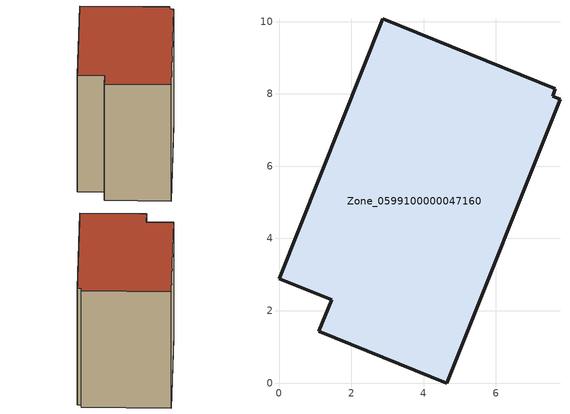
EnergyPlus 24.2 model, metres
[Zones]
Zone_0599100000047160
 floor ground (C_G): 1.46,2.31 0,2.89 2.87,10.07 7.65,8.15 7.57,7.93 7.77,7.84 4.64,0 1.1,1.43 z0
 wall outside (C_F): 7.65,8.15 2.87,10.07 0,2.89 1.46,2.31 1.1,1.43 4.64,0 7.77,7.84 7.57,7.93 7.65,8.15 z0:7.76
 roof outside (C_R): 4.64,0 7.77,7.84 7.57,7.93 7.65,8.15 2.87,10.07 0,2.89 1.46,2.31 1.1,1.43 z7.76
[BUILDING]
Pand.0599100000047160: North Axis=0; Terrain=City; Loads Convergence Tolerance Value=0.04; Temperature Convergence Tolerance Value=0.4; Solar Distribution=FullExterior; Maximum Number of Warmup Days=25; Minimum Number of Warmup Days=1
[Site:Location]
Rotterdam.The.Hague.AP_ZH_NLD Design_Conditions: Latitude=51.96; Longitude=4.45; Time Zone=1; Elevation=-4.5
[SITE:GROUNDTEMPERATURE:BUILDINGSURFACE]
18, 18, 18, 18, 18, 18, 18, 18, 18, 18, 18, 18
[MATERIAL] Thermal Absorptance=0.9; Solar Absorptance=0.7; Visible Absorptance=0.7
Name | Roughness | Thickness | Conductivity | Density | Specific Heat
G.TI.1975-1991 | MediumSmooth | 0.15 | 0.288461 | 540 | 1210
F.TI.1975-1991 | Rough | 0.3 | 0.230769 | 1920 | 840
R.TI.1975-1991 | MediumRough | 0.2 | 0.153846 | 1500 | 1000
[CONSTRUCTION]
C_G: G.TI.1975-1991
C_F: F.TI.1975-1991
C_R: R.TI.1975-1991
[ZONE]
Zone_0599100000047160: Type=1; Multiplier=1; Ceiling Height=Autocalculate; Volume=Autocalculate; Floor Area=autocalculate; Part of Total Floor Area=Yes
[ZONEINFILTRATION:DESIGNFLOWRATE]
Infil_Zone_0599100000047160: Zone or ZoneList or Space or SpaceList=Zone_0599100000047160; Schedule=AlwaysOn; Design Flow Rate Calculation Method=Flow/Area; Flow Rate per Floor Area=0.003; Constant Term Coefficient=1; Temperature Term Coefficient=0; Velocity Term Coefficient=0; Velocity Squared Term Coefficient=0
[HVACTEMPLATE:ZONE:IDEALLOADSAIRSYSTEM]
Zone_0599100000047160: Maximum Heating Supply Air Temperature=50; Minimum Cooling Supply Air Temperature=13; Maximum Heating Supply Air Humidity Ratio=0.0156; Minimum Cooling Supply Air Humidity Ratio=0.0077; Heating Limit=NoLimit; Cooling Limit=NoLimit; Dehumidification Control Type=ConstantSensibleHeatRatio; Cooling Sensible Heat Ratio=0.7; Dehumidification Setpoint=60; Humidification Control Type=None; Humidification Setpoint=30; Outdoor Air Method=None; Outdoor Air Flow Rate per Person=0.00944; Outdoor Air Flow Rate per Zone Floor Area=0; Outdoor Air Flow Rate per Zone=0; Demand Controlled Ventilation Type=None; Outdoor Air Economizer Type=NoEconomizer; Heat Recovery Type=None; Sensible Heat Recovery Effectiveness=0.7; Latent Heat Recovery Effectiveness=0.65
[ZONECONTROL:THERMOSTAT]
ThermostatControl_Zone_0599100000047160: Zone or ZoneList=Zone_0599100000047160; Control Type Schedule=DualSetpointControlType; Control 1=Thermostat_Zone_0599100000047160; Temperature Difference Between Cutout And Setpoint=0
[THERMOSTATSETPOINT:DUALSETPOINT]
Thermostat_Zone_0599100000047160: Heating Setpoint Temperature Schedule=HeatingSetpoint_Zone_0599100000047160; Cooling Setpoint Temperature Schedule=CoolingSetpoint_Zone_0599100000047160
[SCHEDULE:COMPACT]
HeatingSetpoint_Zone_0599100000047160: Through: 12/31, For: AllDays, Until: 24:00, 21
CoolingSetpoint_Zone_0599100000047160: Through: 12/31, For: AllDays, Until: 24:00, 24
DualSetpointControlType: Through: 12/31, For: AllDays, Until: 24:00, 4
AlwaysOn: Through: 12/31, For: AllDays, Until: 24:00, 1
